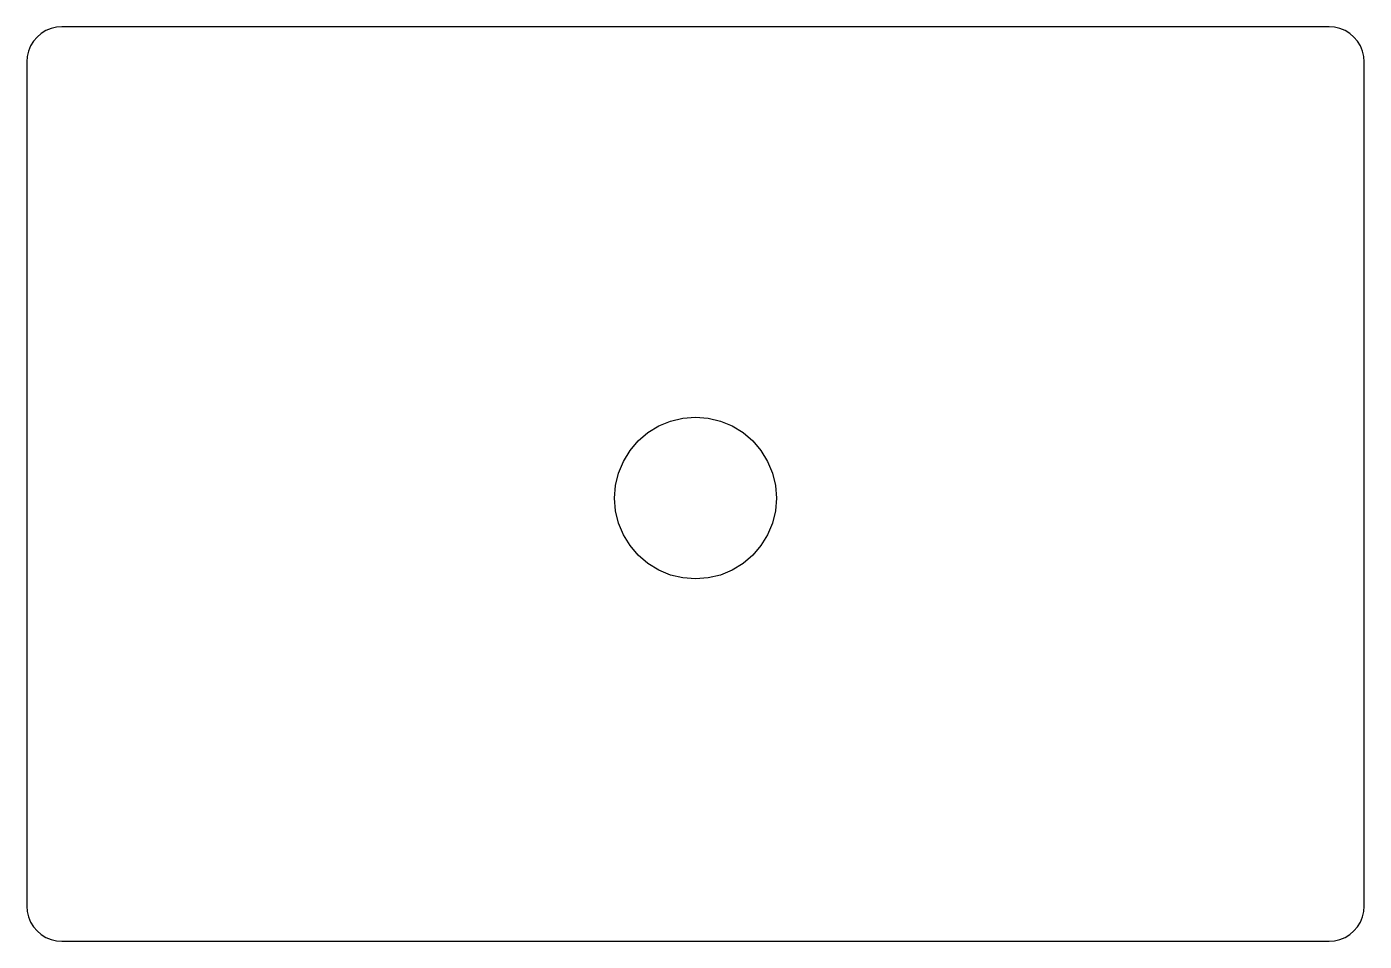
# Model space of a CAD drawing. Header units: metres. Extents: x 0 to 57, y 0 to 39.
import ezdxf

# ---------------------------------------------------------------- set-up
doc = ezdxf.new("R2010")
doc.units = ezdxf.units.M

msp = doc.modelspace()

# ---------------------------------------------------------------- linework, layer by layer
for p, q in [((0.819, 38.837), (0.618, 38.714)), ((1.036, 38.927), (0.819, 38.837)), ((1.265, 38.981), (1.036, 38.927)), ((1.5, 39), (1.265, 38.981)), ((55.5, 39), (1.5, 39)), ((55.735, 38.981), (55.5, 39)), ((55.964, 38.927), (55.735, 38.981)), ((56.181, 38.837), (55.964, 38.927)), ((56.382, 38.714), (56.181, 38.837)), ((0.286, 38.382), (0.163, 38.181)), ((0.439, 38.561), (0.286, 38.382)), ((0.618, 38.714), (0.439, 38.561)), ((56.561, 38.561), (56.382, 38.714)), ((56.714, 38.382), (56.561, 38.561)), ((56.837, 38.181), (56.714, 38.382)), ((0.018, 37.735), (0, 37.5)), ((0.073, 37.964), (0.018, 37.735)), ((0.163, 38.181), (0.073, 37.964)), ((56.927, 37.964), (56.837, 38.181)), ((56.981, 37.735), (56.927, 37.964)), ((57, 37.5), (56.981, 37.735)), ((0, 37.5), (0, 1.5)), ((57, 1.5), (57, 37.5)), ((27.434, 22.181), (27.96, 22.308)), ((27.96, 22.308), (28.5, 22.35)), ((28.5, 22.35), (29.04, 22.308)), ((29.04, 22.308), (29.566, 22.181)), ((26.061, 21.34), (26.472, 21.691)), ((26.472, 21.691), (26.934, 21.974)), ((26.934, 21.974), (27.434, 22.181)), ((29.566, 22.181), (30.066, 21.974)), ((30.066, 21.974), (30.528, 21.691)), ((30.528, 21.691), (30.939, 21.34)), ((25.709, 20.928), (26.061, 21.34)), ((30.939, 21.34), (31.291, 20.928)), ((25.426, 20.466), (25.709, 20.928)), ((31.291, 20.928), (31.574, 20.466)), ((25.093, 19.44), (25.219, 19.966)), ((25.219, 19.966), (25.426, 20.466)), ((31.574, 20.466), (31.781, 19.966)), ((31.781, 19.966), (31.907, 19.44)), ((25.05, 18.9), (25.093, 19.44)), ((31.907, 19.44), (31.95, 18.9)), ((25.093, 18.36), (25.05, 18.9)), ((31.95, 18.9), (31.907, 18.36)), ((25.219, 17.834), (25.093, 18.36)), ((31.907, 18.36), (31.781, 17.834)), ((25.426, 17.334), (25.219, 17.834)), ((31.781, 17.834), (31.574, 17.334)), ((25.709, 16.872), (25.426, 17.334)), ((31.574, 17.334), (31.291, 16.872)), ((26.061, 16.46), (25.709, 16.872)), ((31.291, 16.872), (30.939, 16.46)), ((26.472, 16.109), (26.061, 16.46)), ((26.934, 15.826), (26.472, 16.109)), ((30.528, 16.109), (30.066, 15.826)), ((30.939, 16.46), (30.528, 16.109)), ((27.434, 15.619), (26.934, 15.826)), ((27.96, 15.492), (27.434, 15.619)), ((28.5, 15.45), (27.96, 15.492)), ((29.04, 15.492), (28.5, 15.45)), ((29.566, 15.619), (29.04, 15.492)), ((30.066, 15.826), (29.566, 15.619)), ((0, 1.5), (0.018, 1.265)), ((0.018, 1.265), (0.073, 1.036)), ((56.927, 1.036), (56.981, 1.265)), ((56.981, 1.265), (57, 1.5)), ((0.073, 1.036), (0.163, 0.819)), ((0.163, 0.819), (0.286, 0.618)), ((0.286, 0.618), (0.439, 0.439)), ((56.561, 0.439), (56.714, 0.618)), ((56.714, 0.618), (56.837, 0.819)), ((56.837, 0.819), (56.927, 1.036)), ((0.439, 0.439), (0.618, 0.286)), ((0.618, 0.286), (0.819, 0.163)), ((0.819, 0.163), (1.036, 0.073)), ((1.036, 0.073), (1.265, 0.018)), ((1.265, 0.018), (1.5, 0)), ((1.5, 0), (55.5, 0)), ((55.5, 0), (55.735, 0.018)), ((55.735, 0.018), (55.964, 0.073)), ((55.964, 0.073), (56.181, 0.163)), ((56.181, 0.163), (56.382, 0.286)), ((56.382, 0.286), (56.561, 0.439))]:
    msp.add_line(p, q)

doc.saveas('drawing.dxf')
